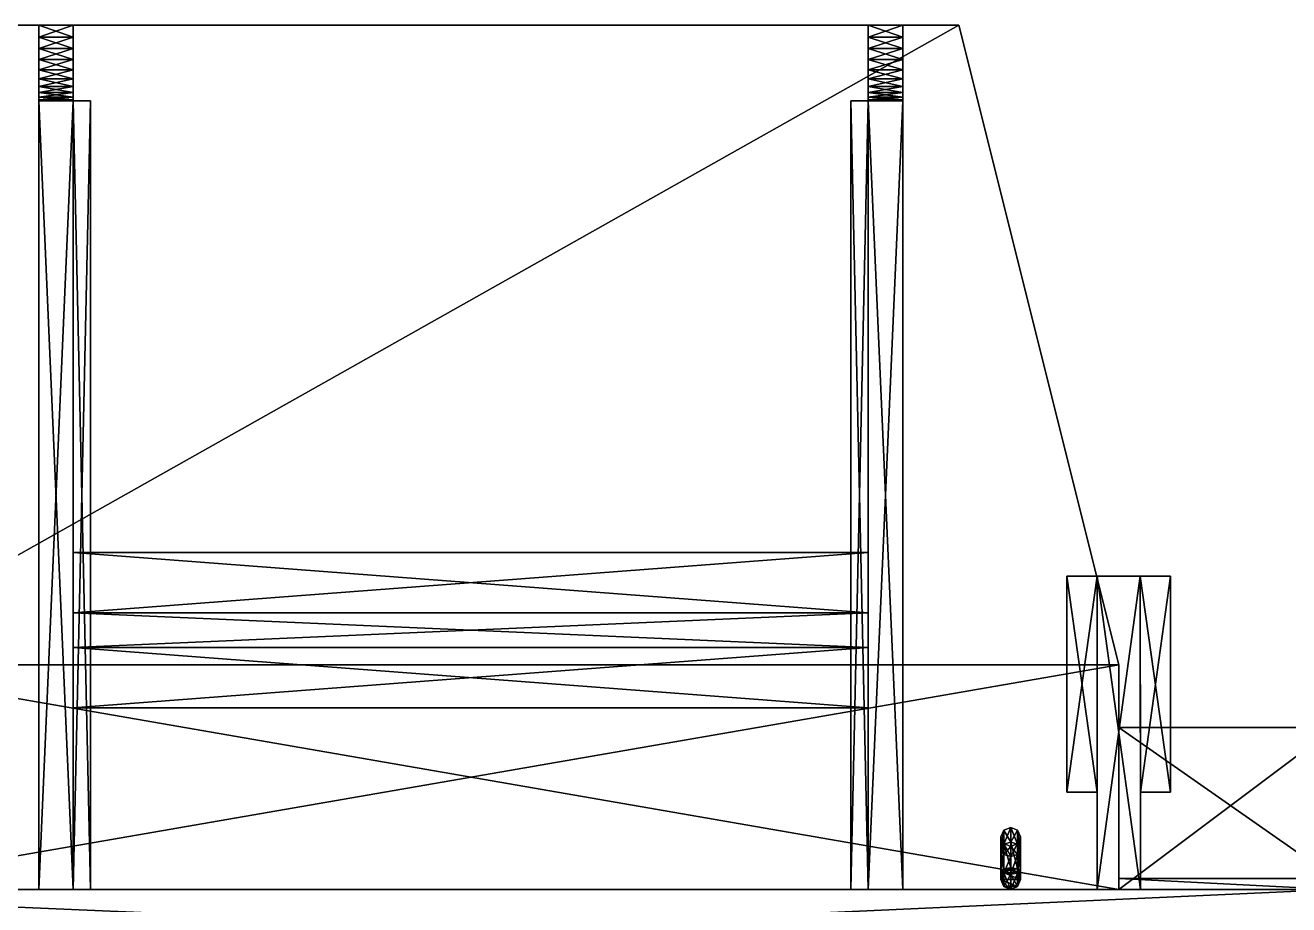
# Model space of a CAD drawing. Header units: millimetres. Extents: x 32280 to 33650, y 8700 to 10100.
# Drawn here: x 32594 to 33179, y 9693 to 10100 of the extents above; entities that cross this region are included whole.
import ezdxf

# ---------------------------------------------------------------- set-up
doc = ezdxf.new("R2010")
doc.units = ezdxf.units.MM
for name, color, linetype in [('1', 7, 'Continuous'), ('100', 7, 'Continuous'), ('14', 7, 'Continuous'), ('2', 7, 'Continuous'), ('21', 7, 'Continuous'), ('4', 7, 'Continuous'), ('42', 7, 'Continuous'), ('7', 7, 'Continuous'), ('9', 7, 'Continuous'), ('99', 7, 'Continuous')]:
    doc.layers.add(name, color=color, linetype=linetype)

msp = doc.modelspace()

# ---------------------------------------------------------------- meshes
at = {"layer": '1', "color": 251, "true_color": 0x666666}
mesh = msp.add_polyface(dxfattribs=at)
corners = [(32616, 9828, 20250), (32616, 9828, 20300), (32984, 9828.01, 20300), (32984, 9828.01, 20250), (32616, 9856, 20300), (32984, 9856.01, 20300), (32616, 9856, 20250), (32984, 9856.01, 20250)]
mesh.append_faces([[corners[k] for k in face] for face in [(0, 2, 3, 3), (1, 5, 2, 2), (4, 7, 5, 5), (6, 3, 7, 7), (1, 6, 4, 4), (3, 5, 7, 7)]], dxfattribs={"vtx0": -1, "color": 251})
mesh.append_faces([[corners[k] for k in face] for face in [(0, 1, 2, 2), (1, 4, 5, 5), (4, 6, 7, 7), (6, 0, 3, 3), (1, 0, 6, 6), (3, 2, 5, 5)]], dxfattribs={"vtx2": -1, "vtx3": -1, "color": 251})
mesh = msp.add_polyface(dxfattribs=at)
corners = [(32616, 9828, 20960), (32616, 9828, 21010), (32984, 9828.01, 21010), (32984, 9828.01, 20960), (32616, 9856, 21010), (32984, 9856.01, 21010), (32616, 9856, 20960), (32984, 9856.01, 20960)]
mesh.append_faces([[corners[k] for k in face] for face in [(0, 2, 3, 3), (1, 5, 2, 2), (4, 7, 5, 5), (6, 3, 7, 7), (1, 6, 4, 4), (3, 5, 7, 7)]], dxfattribs={"vtx0": -1, "color": 251})
mesh.append_faces([[corners[k] for k in face] for face in [(0, 1, 2, 2), (1, 4, 5, 5), (4, 6, 7, 7), (6, 0, 3, 3), (1, 0, 6, 6), (3, 2, 5, 5)]], dxfattribs={"vtx2": -1, "vtx3": -1, "color": 251})
mesh = msp.add_polyface(dxfattribs=at)
corners = [(32616, 9784, 20250), (32616, 9784, 20300), (32984, 9784.01, 20300), (32984, 9784.01, 20250), (32616, 9812, 20300), (32984, 9812.01, 20300), (32616, 9812, 20250), (32984, 9812.01, 20250)]
mesh.append_faces([[corners[k] for k in face] for face in [(0, 2, 3, 3), (1, 5, 2, 2), (4, 7, 5, 5), (6, 3, 7, 7), (1, 6, 4, 4), (3, 5, 7, 7)]], dxfattribs={"vtx0": -1, "color": 251})
mesh.append_faces([[corners[k] for k in face] for face in [(0, 1, 2, 2), (1, 4, 5, 5), (4, 6, 7, 7), (6, 0, 3, 3), (1, 0, 6, 6), (3, 2, 5, 5)]], dxfattribs={"vtx2": -1, "vtx3": -1, "color": 251})
mesh = msp.add_polyface(dxfattribs=at)
corners = [(32616, 9784, 20960), (32616, 9784, 21010), (32984, 9784.01, 21010), (32984, 9784.01, 20960), (32616, 9812, 21010), (32984, 9812.01, 21010), (32616, 9812, 20960), (32984, 9812.01, 20960)]
mesh.append_faces([[corners[k] for k in face] for face in [(0, 2, 3, 3), (1, 5, 2, 2), (4, 7, 5, 5), (6, 3, 7, 7), (1, 6, 4, 4), (3, 5, 7, 7)]], dxfattribs={"vtx0": -1, "color": 251})
mesh.append_faces([[corners[k] for k in face] for face in [(0, 1, 2, 2), (1, 4, 5, 5), (4, 6, 7, 7), (6, 0, 3, 3), (1, 0, 6, 6), (3, 2, 5, 5)]], dxfattribs={"vtx2": -1, "vtx3": -1, "color": 251})
at = {"layer": '100', "color": 28, "true_color": 0x661414}
mesh = msp.add_polyface(dxfattribs=at)
corners = [(32616, 9812, 20985), (32616, 9812, 20275), (32616, 9828, 20275), (32616, 9828, 20985), (32984, 9812, 20275), (32984, 9828, 20275), (32984, 9812, 20985), (32984, 9828, 20985)]
mesh.append_faces([[corners[k] for k in face] for face in [(0, 2, 3, 3), (1, 5, 2, 2), (4, 7, 5, 5), (6, 3, 7, 7), (1, 6, 4, 4), (3, 5, 7, 7)]], dxfattribs={"vtx0": -1, "color": 28})
mesh.append_faces([[corners[k] for k in face] for face in [(0, 1, 2, 2), (1, 4, 5, 5), (4, 6, 7, 7), (6, 0, 3, 3), (1, 0, 6, 6), (3, 2, 5, 5)]], dxfattribs={"vtx2": -1, "vtx3": -1, "color": 28})
at = {"layer": '14', "color": 159, "true_color": 0x293d66}
mesh = msp.add_polyface(dxfattribs=at)
corners = [(33089.99, 9845, 17395), (33089.99, 9845, 18070), (33075.99, 9845, 18070), (33075.99, 9845, 17395), (33090, 9745, 18070), (33076, 9745, 18070), (33090, 9745, 17395), (33076, 9745, 17395)]
mesh.append_faces([[corners[k] for k in face] for face in [(0, 2, 3, 3), (1, 5, 2, 2), (4, 7, 5, 5), (6, 3, 7, 7), (1, 6, 4, 4), (3, 5, 7, 7)]], dxfattribs={"vtx0": -1, "color": 159})
mesh.append_faces([[corners[k] for k in face] for face in [(0, 1, 2, 2), (1, 4, 5, 5), (4, 6, 7, 7), (6, 0, 3, 3), (1, 0, 6, 6), (3, 2, 5, 5)]], dxfattribs={"vtx2": -1, "vtx3": -1, "color": 159})
mesh = msp.add_polyface(dxfattribs=at)
corners = [(33123.99, 9845, 17395), (33123.99, 9845, 18070), (33109.99, 9845, 18070), (33109.99, 9845, 17395), (33124, 9745, 18070), (33110, 9745, 18070), (33124, 9745, 17395), (33110, 9745, 17395)]
mesh.append_faces([[corners[k] for k in face] for face in [(0, 2, 3, 3), (1, 5, 2, 2), (4, 7, 5, 5), (6, 3, 7, 7), (1, 6, 4, 4), (3, 5, 7, 7)]], dxfattribs={"vtx0": -1, "color": 159})
mesh.append_faces([[corners[k] for k in face] for face in [(0, 1, 2, 2), (1, 4, 5, 5), (4, 6, 7, 7), (6, 0, 3, 3), (1, 0, 6, 6), (3, 2, 5, 5)]], dxfattribs={"vtx2": -1, "vtx3": -1, "color": 159})
at = {"layer": '2', "color": 28, "true_color": 0x661414}
mesh = msp.add_polyface(dxfattribs=at)
corners = [(33045.49, 9704.5, 21598.62), (33046.8, 9707.69, 21598.62), (33046.8, 9707.69, 21630), (33045.49, 9704.5, 21630), (33049.99, 9709, 21598.62), (33049.99, 9709, 21630), (33053.17, 9707.69, 21598.62), (33053.17, 9707.69, 21630), (33054.49, 9704.5, 21598.62), (33054.49, 9704.5, 21630), (33053.17, 9701.32, 21598.62), (33053.17, 9701.32, 21630), (33049.99, 9700, 21598.62), (33049.99, 9700, 21630), (33046.8, 9701.32, 21598.62), (33046.8, 9701.32, 21630), (33045.49, 9704.5, 21594.39), (33046.8, 9707.69, 21596.67), (33049.99, 9709, 21597.61), (33053.17, 9707.69, 21596.67), (33054.49, 9704.5, 21594.39), (33053.17, 9701.32, 21592.11), (33049.99, 9700, 21591.16), (33046.8, 9701.32, 21592.11), (33045.49, 9708.52, 21593.03), (33046.8, 9709.54, 21596.04), (33049.99, 9709.96, 21597.29), (33053.17, 9709.54, 21596.04), (33054.49, 9708.52, 21593.03), (33053.17, 9707.49, 21590.01), (33049.99, 9707.07, 21588.77), (33046.8, 9707.49, 21590.01), (33053.17, 9716.22, 21584.35), (33049.99, 9715.25, 21583.45), (33054.49, 9718.56, 21586.51), (33053.17, 9720.89, 21588.67), (33049.99, 9721.86, 21589.56), (33046.8, 9720.89, 21588.67), (33045.49, 9718.56, 21586.51), (33046.8, 9716.22, 21584.35), (33049.99, 9719.91, 21574.88), (33046.8, 9721.19, 21575.2), (33045.49, 9724.27, 21575.99), (33046.8, 9727.36, 21576.77), (33049.99, 9728.63, 21577.09), (33053.17, 9727.36, 21576.77), (33054.49, 9724.27, 21575.99), (33053.17, 9721.19, 21575.2), (33049.99, 9719.91, 21565.12), (33046.8, 9721.19, 21564.8), (33045.49, 9724.27, 21564.01), (33046.8, 9727.35, 21563.23), (33049.99, 9728.63, 21562.9), (33053.17, 9727.35, 21563.23), (33054.49, 9724.27, 21564.01), (33053.17, 9721.19, 21564.8), (33049.99, 9715.25, 21556.55), (33046.8, 9716.22, 21555.65), (33045.49, 9718.56, 21553.49), (33046.8, 9720.89, 21551.33), (33049.99, 9721.86, 21550.44), (33053.17, 9720.89, 21551.33), (33054.49, 9718.56, 21553.49), (33053.17, 9716.22, 21555.65), (33049.99, 9707.07, 21551.23), (33046.8, 9707.49, 21549.99), (33045.49, 9708.51, 21546.97), (33046.8, 9709.53, 21543.96), (33049.99, 9709.96, 21542.71), (33053.17, 9709.53, 21543.96), (33054.49, 9708.51, 21546.97), (33053.17, 9707.49, 21549.99), (33045.49, 9704.5, 21545.61), (33046.8, 9707.68, 21543.33), (33049.99, 9709, 21542.39), (33053.17, 9707.68, 21543.33), (33054.49, 9704.5, 21545.61), (33053.17, 9701.32, 21547.89), (33049.99, 9700, 21548.84), (33046.8, 9701.32, 21547.89), (33045.49, 9704.5, 21541.37), (33046.8, 9707.68, 21541.37), (33049.99, 9709, 21541.37), (33053.17, 9707.68, 21541.37), (33054.49, 9704.5, 21541.37), (33053.17, 9701.32, 21541.37), (33049.99, 9700, 21541.37), (33046.8, 9701.32, 21541.37), (33045.49, 9704.5, 21510), (33046.8, 9707.68, 21510), (33049.99, 9709, 21510), (33053.17, 9707.68, 21510), (33054.49, 9704.5, 21510), (33053.17, 9701.32, 21510), (33049.99, 9700, 21510), (33046.8, 9701.32, 21510)]
mesh.append_faces([[corners[k] for k in face] for face in [(0, 2, 3, 3), (1, 5, 2, 2), (4, 7, 5, 5), (6, 9, 7, 7), (8, 11, 9, 9), (10, 13, 11, 11), (12, 15, 13, 13), (14, 3, 15, 15), (3, 13, 15, 15), (7, 2, 5, 5), (16, 1, 0, 0), (17, 4, 1, 1), (18, 6, 4, 4), (19, 8, 6, 6), (20, 10, 8, 8), (21, 12, 10, 10), (22, 14, 12, 12), (23, 0, 14, 14), (24, 17, 16, 16), (25, 18, 17, 17), (26, 19, 18, 18), (27, 20, 19, 19), (28, 21, 20, 20), (29, 22, 21, 21), (30, 23, 22, 22), (31, 16, 23, 23), (32, 30, 29, 29), (34, 29, 28, 28), (35, 28, 27, 27), (36, 27, 26, 26), (37, 26, 25, 25), (38, 25, 24, 24), (39, 24, 31, 31), (33, 31, 30, 30), (33, 41, 39, 39), (39, 42, 38, 38), (38, 43, 37, 37), (37, 44, 36, 36), (36, 45, 35, 35), (35, 46, 34, 34), (34, 47, 32, 32), (32, 40, 33, 33), (40, 49, 41, 41), (41, 50, 42, 42), (42, 51, 43, 43), (43, 52, 44, 44), (44, 53, 45, 45), (45, 54, 46, 46), (46, 55, 47, 47), (47, 48, 40, 40), (48, 57, 49, 49), (49, 58, 50, 50), (50, 59, 51, 51), (51, 60, 52, 52), (52, 61, 53, 53), (53, 62, 54, 54), (54, 63, 55, 55), (55, 56, 48, 48), (56, 65, 57, 57), (57, 66, 58, 58), (58, 67, 59, 59), (59, 68, 60, 60), (60, 69, 61, 61), (61, 70, 62, 62), (62, 71, 63, 63), (63, 64, 56, 56), (72, 67, 66, 66), (73, 68, 67, 67), (74, 69, 68, 68), (75, 70, 69, 69), (76, 71, 70, 70), (77, 64, 71, 71), (78, 65, 64, 64), (79, 66, 65, 65), (80, 73, 72, 72), (81, 74, 73, 73), (82, 75, 74, 74), (83, 76, 75, 75), (84, 77, 76, 76), (85, 78, 77, 77), (86, 79, 78, 78), (87, 72, 79, 79), (88, 81, 80, 80), (89, 82, 81, 81), (90, 83, 82, 82), (91, 84, 83, 83), (92, 85, 84, 84), (93, 86, 85, 85), (94, 87, 86, 86), (95, 80, 87, 87), (89, 91, 90, 90), (93, 95, 94, 94)]], dxfattribs={"vtx0": -1, "color": 28})
mesh.append_faces([[corners[k] for k in face] for face in [(13, 3, 11, 11), (11, 3, 9, 9), (9, 2, 7, 7), (91, 89, 92, 92), (92, 88, 93, 93)]], dxfattribs={"vtx0": -1, "vtx1": -1, "color": 28})
mesh.append_faces([[corners[k] for k in face] for face in [(9, 3, 2, 2), (92, 89, 88, 88), (93, 88, 95, 95)]], dxfattribs={"vtx0": -1, "vtx2": -1, "vtx3": -1, "color": 28})
mesh.append_faces([[corners[k] for k in face] for face in [(0, 1, 2, 2), (1, 4, 5, 5), (4, 6, 7, 7), (6, 8, 9, 9), (8, 10, 11, 11), (10, 12, 13, 13), (12, 14, 15, 15), (14, 0, 3, 3), (16, 17, 1, 1), (17, 18, 4, 4), (18, 19, 6, 6), (19, 20, 8, 8), (20, 21, 10, 10), (21, 22, 12, 12), (22, 23, 14, 14), (23, 16, 0, 0), (24, 25, 17, 17), (25, 26, 18, 18), (26, 27, 19, 19), (27, 28, 20, 20), (28, 29, 21, 21), (29, 30, 22, 22), (30, 31, 23, 23), (31, 24, 16, 16), (32, 33, 30, 30), (34, 32, 29, 29), (35, 34, 28, 28), (36, 35, 27, 27), (37, 36, 26, 26), (38, 37, 25, 25), (39, 38, 24, 24), (33, 39, 31, 31), (33, 40, 41, 41), (39, 41, 42, 42), (38, 42, 43, 43), (37, 43, 44, 44), (36, 44, 45, 45), (35, 45, 46, 46), (34, 46, 47, 47), (32, 47, 40, 40), (40, 48, 49, 49), (41, 49, 50, 50), (42, 50, 51, 51), (43, 51, 52, 52), (44, 52, 53, 53), (45, 53, 54, 54), (46, 54, 55, 55), (47, 55, 48, 48), (48, 56, 57, 57), (49, 57, 58, 58), (50, 58, 59, 59), (51, 59, 60, 60), (52, 60, 61, 61), (53, 61, 62, 62), (54, 62, 63, 63), (55, 63, 56, 56), (56, 64, 65, 65), (57, 65, 66, 66), (58, 66, 67, 67), (59, 67, 68, 68), (60, 68, 69, 69), (61, 69, 70, 70), (62, 70, 71, 71), (63, 71, 64, 64), (72, 73, 67, 67), (73, 74, 68, 68), (74, 75, 69, 69), (75, 76, 70, 70), (76, 77, 71, 71), (77, 78, 64, 64), (78, 79, 65, 65), (79, 72, 66, 66), (80, 81, 73, 73), (81, 82, 74, 74), (82, 83, 75, 75), (83, 84, 76, 76), (84, 85, 77, 77), (85, 86, 78, 78), (86, 87, 79, 79), (87, 80, 72, 72), (88, 89, 81, 81), (89, 90, 82, 82), (90, 91, 83, 83), (91, 92, 84, 84), (92, 93, 85, 85), (93, 94, 86, 86), (94, 95, 87, 87), (95, 88, 80, 80)]], dxfattribs={"vtx2": -1, "vtx3": -1, "color": 28})
mesh = msp.add_polyface(dxfattribs=at)
corners = [(33045.49, 9704.5, 22198.62), (33046.8, 9707.69, 22198.62), (33046.8, 9707.69, 22230), (33045.49, 9704.5, 22230), (33049.99, 9709, 22198.62), (33049.99, 9709, 22230), (33053.17, 9707.69, 22198.62), (33053.17, 9707.69, 22230), (33054.49, 9704.5, 22198.62), (33054.49, 9704.5, 22230), (33053.17, 9701.32, 22198.62), (33053.17, 9701.32, 22230), (33049.99, 9700, 22198.62), (33049.99, 9700, 22230), (33046.8, 9701.32, 22198.62), (33046.8, 9701.32, 22230), (33045.49, 9704.5, 22194.39), (33046.8, 9707.69, 22196.67), (33049.99, 9709, 22197.61), (33053.17, 9707.69, 22196.67), (33054.49, 9704.5, 22194.39), (33053.17, 9701.32, 22192.11), (33049.99, 9700, 22191.16), (33046.8, 9701.32, 22192.11), (33045.49, 9708.52, 22193.03), (33046.8, 9709.54, 22196.04), (33049.99, 9709.96, 22197.29), (33053.17, 9709.54, 22196.04), (33054.49, 9708.52, 22193.03), (33053.17, 9707.49, 22190.01), (33049.99, 9707.07, 22188.77), (33046.8, 9707.49, 22190.01), (33053.17, 9716.22, 22184.35), (33049.99, 9715.25, 22183.45), (33054.49, 9718.56, 22186.51), (33053.17, 9720.89, 22188.67), (33049.99, 9721.86, 22189.56), (33046.8, 9720.89, 22188.67), (33045.49, 9718.56, 22186.51), (33046.8, 9716.22, 22184.35), (33049.99, 9719.91, 22174.88), (33046.8, 9721.19, 22175.2), (33045.49, 9724.27, 22175.99), (33046.8, 9727.36, 22176.77), (33049.99, 9728.63, 22177.09), (33053.17, 9727.36, 22176.77), (33054.49, 9724.27, 22175.99), (33053.17, 9721.19, 22175.2), (33049.99, 9719.91, 22165.12), (33046.8, 9721.19, 22164.8), (33045.49, 9724.27, 22164.01), (33046.8, 9727.35, 22163.23), (33049.99, 9728.63, 22162.9), (33053.17, 9727.35, 22163.23), (33054.49, 9724.27, 22164.01), (33053.17, 9721.19, 22164.8), (33049.99, 9715.25, 22156.55), (33046.8, 9716.22, 22155.65), (33045.49, 9718.56, 22153.49), (33046.8, 9720.89, 22151.33), (33049.99, 9721.86, 22150.44), (33053.17, 9720.89, 22151.33), (33054.49, 9718.56, 22153.49), (33053.17, 9716.22, 22155.65), (33049.99, 9707.07, 22151.23), (33046.8, 9707.49, 22149.99), (33045.49, 9708.51, 22146.97), (33046.8, 9709.53, 22143.96), (33049.99, 9709.96, 22142.71), (33053.17, 9709.53, 22143.96), (33054.49, 9708.51, 22146.97), (33053.17, 9707.49, 22149.99), (33045.49, 9704.5, 22145.61), (33046.8, 9707.68, 22143.33), (33049.99, 9709, 22142.39), (33053.17, 9707.68, 22143.33), (33054.49, 9704.5, 22145.61), (33053.17, 9701.32, 22147.89), (33049.99, 9700, 22148.84), (33046.8, 9701.32, 22147.89), (33045.49, 9704.5, 22141.37), (33046.8, 9707.68, 22141.37), (33049.99, 9709, 22141.37), (33053.17, 9707.68, 22141.37), (33054.49, 9704.5, 22141.37), (33053.17, 9701.32, 22141.37), (33049.99, 9700, 22141.37), (33046.8, 9701.32, 22141.37), (33045.49, 9704.5, 22110), (33046.8, 9707.68, 22110), (33049.99, 9709, 22110), (33053.17, 9707.68, 22110), (33054.49, 9704.5, 22110), (33053.17, 9701.32, 22110), (33049.99, 9700, 22110), (33046.8, 9701.32, 22110)]
mesh.append_faces([[corners[k] for k in face] for face in [(0, 2, 3, 3), (1, 5, 2, 2), (4, 7, 5, 5), (6, 9, 7, 7), (8, 11, 9, 9), (10, 13, 11, 11), (12, 15, 13, 13), (14, 3, 15, 15), (3, 13, 15, 15), (7, 2, 5, 5), (16, 1, 0, 0), (17, 4, 1, 1), (18, 6, 4, 4), (19, 8, 6, 6), (20, 10, 8, 8), (21, 12, 10, 10), (22, 14, 12, 12), (23, 0, 14, 14), (24, 17, 16, 16), (25, 18, 17, 17), (26, 19, 18, 18), (27, 20, 19, 19), (28, 21, 20, 20), (29, 22, 21, 21), (30, 23, 22, 22), (31, 16, 23, 23), (32, 30, 29, 29), (34, 29, 28, 28), (35, 28, 27, 27), (36, 27, 26, 26), (37, 26, 25, 25), (38, 25, 24, 24), (39, 24, 31, 31), (33, 31, 30, 30), (33, 41, 39, 39), (39, 42, 38, 38), (38, 43, 37, 37), (37, 44, 36, 36), (36, 45, 35, 35), (35, 46, 34, 34), (34, 47, 32, 32), (32, 40, 33, 33), (40, 49, 41, 41), (41, 50, 42, 42), (42, 51, 43, 43), (43, 52, 44, 44), (44, 53, 45, 45), (45, 54, 46, 46), (46, 55, 47, 47), (47, 48, 40, 40), (48, 57, 49, 49), (49, 58, 50, 50), (50, 59, 51, 51), (51, 60, 52, 52), (52, 61, 53, 53), (53, 62, 54, 54), (54, 63, 55, 55), (55, 56, 48, 48), (56, 65, 57, 57), (57, 66, 58, 58), (58, 67, 59, 59), (59, 68, 60, 60), (60, 69, 61, 61), (61, 70, 62, 62), (62, 71, 63, 63), (63, 64, 56, 56), (72, 67, 66, 66), (73, 68, 67, 67), (74, 69, 68, 68), (75, 70, 69, 69), (76, 71, 70, 70), (77, 64, 71, 71), (78, 65, 64, 64), (79, 66, 65, 65), (80, 73, 72, 72), (81, 74, 73, 73), (82, 75, 74, 74), (83, 76, 75, 75), (84, 77, 76, 76), (85, 78, 77, 77), (86, 79, 78, 78), (87, 72, 79, 79), (88, 81, 80, 80), (89, 82, 81, 81), (90, 83, 82, 82), (91, 84, 83, 83), (92, 85, 84, 84), (93, 86, 85, 85), (94, 87, 86, 86), (95, 80, 87, 87), (89, 91, 90, 90), (93, 95, 94, 94)]], dxfattribs={"vtx0": -1, "color": 28})
mesh.append_faces([[corners[k] for k in face] for face in [(13, 3, 11, 11), (11, 3, 9, 9), (9, 2, 7, 7), (91, 89, 92, 92), (92, 88, 93, 93)]], dxfattribs={"vtx0": -1, "vtx1": -1, "color": 28})
mesh.append_faces([[corners[k] for k in face] for face in [(9, 3, 2, 2), (92, 89, 88, 88), (93, 88, 95, 95)]], dxfattribs={"vtx0": -1, "vtx2": -1, "vtx3": -1, "color": 28})
mesh.append_faces([[corners[k] for k in face] for face in [(0, 1, 2, 2), (1, 4, 5, 5), (4, 6, 7, 7), (6, 8, 9, 9), (8, 10, 11, 11), (10, 12, 13, 13), (12, 14, 15, 15), (14, 0, 3, 3), (16, 17, 1, 1), (17, 18, 4, 4), (18, 19, 6, 6), (19, 20, 8, 8), (20, 21, 10, 10), (21, 22, 12, 12), (22, 23, 14, 14), (23, 16, 0, 0), (24, 25, 17, 17), (25, 26, 18, 18), (26, 27, 19, 19), (27, 28, 20, 20), (28, 29, 21, 21), (29, 30, 22, 22), (30, 31, 23, 23), (31, 24, 16, 16), (32, 33, 30, 30), (34, 32, 29, 29), (35, 34, 28, 28), (36, 35, 27, 27), (37, 36, 26, 26), (38, 37, 25, 25), (39, 38, 24, 24), (33, 39, 31, 31), (33, 40, 41, 41), (39, 41, 42, 42), (38, 42, 43, 43), (37, 43, 44, 44), (36, 44, 45, 45), (35, 45, 46, 46), (34, 46, 47, 47), (32, 47, 40, 40), (40, 48, 49, 49), (41, 49, 50, 50), (42, 50, 51, 51), (43, 51, 52, 52), (44, 52, 53, 53), (45, 53, 54, 54), (46, 54, 55, 55), (47, 55, 48, 48), (48, 56, 57, 57), (49, 57, 58, 58), (50, 58, 59, 59), (51, 59, 60, 60), (52, 60, 61, 61), (53, 61, 62, 62), (54, 62, 63, 63), (55, 63, 56, 56), (56, 64, 65, 65), (57, 65, 66, 66), (58, 66, 67, 67), (59, 67, 68, 68), (60, 68, 69, 69), (61, 69, 70, 70), (62, 70, 71, 71), (63, 71, 64, 64), (72, 73, 67, 67), (73, 74, 68, 68), (74, 75, 69, 69), (75, 76, 70, 70), (76, 77, 71, 71), (77, 78, 64, 64), (78, 79, 65, 65), (79, 72, 66, 66), (80, 81, 73, 73), (81, 82, 74, 74), (82, 83, 75, 75), (83, 84, 76, 76), (84, 85, 77, 77), (85, 86, 78, 78), (86, 87, 79, 79), (87, 80, 72, 72), (88, 89, 81, 81), (89, 90, 82, 82), (90, 91, 83, 83), (91, 92, 84, 84), (92, 93, 85, 85), (93, 94, 86, 86), (94, 95, 87, 87), (95, 88, 80, 80)]], dxfattribs={"vtx2": -1, "vtx3": -1, "color": 28})
at = {"layer": '21', "color": 206, "true_color": 0x661466}
mesh = msp.add_polyface(dxfattribs=at)
corners = [(33109.99, 9845, 21895), (33109.99, 9845, 22165), (33089.99, 9845, 22165), (33089.99, 9845, 21895), (33110, 9700, 22165), (33090, 9700, 22165), (33110, 9700, 21895), (33090, 9700, 21895)]
mesh.append_faces([[corners[k] for k in face] for face in [(0, 2, 3, 3), (1, 5, 2, 2), (4, 7, 5, 5), (6, 3, 7, 7), (1, 6, 4, 4), (3, 5, 7, 7)]], dxfattribs={"vtx0": -1, "color": 206})
mesh.append_faces([[corners[k] for k in face] for face in [(0, 1, 2, 2), (1, 4, 5, 5), (4, 6, 7, 7), (6, 0, 3, 3), (1, 0, 6, 6), (3, 2, 5, 5)]], dxfattribs={"vtx2": -1, "vtx3": -1, "color": 206})
mesh = msp.add_polyface(dxfattribs=at)
corners = [(33109.99, 9845, 17800), (33109.99, 9845, 18070), (33089.99, 9845, 18070), (33089.99, 9845, 17800), (33110, 9700, 18070), (33090, 9700, 18070), (33110, 9700, 17800), (33090, 9700, 17800)]
mesh.append_faces([[corners[k] for k in face] for face in [(0, 2, 3, 3), (1, 5, 2, 2), (4, 7, 5, 5), (6, 3, 7, 7), (1, 6, 4, 4), (3, 5, 7, 7)]], dxfattribs={"vtx0": -1, "color": 206})
mesh.append_faces([[corners[k] for k in face] for face in [(0, 1, 2, 2), (1, 4, 5, 5), (4, 6, 7, 7), (6, 0, 3, 3), (1, 0, 6, 6), (3, 2, 5, 5)]], dxfattribs={"vtx2": -1, "vtx3": -1, "color": 206})
at = {"layer": '4', "color": 55, "true_color": 0xa6a666}
mesh = msp.add_polyface(dxfattribs=at)
corners = [(33100, 9700, 21030), (33100, 9775, 21030), (33200, 9775, 21030), (33200, 9700, 21030), (33100, 9775, 21025), (33200, 9775, 21025), (33100, 9705, 21025), (33200, 9705, 21025), (33100, 9705, 20955), (33200, 9705, 20955), (33100, 9700, 20955), (33200, 9700, 20955)]
mesh.append_faces([[corners[k] for k in face] for face in [(0, 2, 3, 3), (1, 5, 2, 2), (4, 7, 5, 5), (6, 9, 7, 7), (8, 11, 9, 9), (10, 3, 11, 11), (0, 4, 1, 1), (8, 0, 10, 10), (7, 2, 5, 5)]], dxfattribs={"vtx0": -1, "color": 55})
mesh.append_faces([[corners[k] for k in face] for face in [(4, 0, 6, 6), (6, 0, 8, 8), (3, 7, 11, 11)]], dxfattribs={"vtx0": -1, "vtx1": -1, "color": 55})
mesh.append_faces([[corners[k] for k in face] for face in [(7, 3, 2, 2)]], dxfattribs={"vtx0": -1, "vtx2": -1, "vtx3": -1, "color": 55})
mesh.append_faces([[corners[k] for k in face] for face in [(9, 11, 7, 7)]], dxfattribs={"vtx1": -1, "color": 55})
mesh.append_faces([[corners[k] for k in face] for face in [(0, 1, 2, 2), (1, 4, 5, 5), (4, 6, 7, 7), (6, 8, 9, 9), (8, 10, 11, 11), (10, 0, 3, 3)]], dxfattribs={"vtx2": -1, "vtx3": -1, "color": 55})
at = {"layer": '42', "color": 159, "true_color": 0x293d66}
mesh = msp.add_polyface(dxfattribs=at)
corners = [(32623.99, 9700, 20250), (32623.99, 9700, 20280), (32623.99, 10065, 20280), (32623.99, 10065, 20250), (32615.99, 9700, 20280), (32615.99, 10065, 20280), (32615.99, 9700, 20250), (32615.99, 10065, 20250)]
mesh.append_faces([[corners[k] for k in face] for face in [(0, 2, 3, 3), (1, 5, 2, 2), (4, 7, 5, 5), (6, 3, 7, 7), (1, 6, 4, 4), (3, 5, 7, 7)]], dxfattribs={"vtx0": -1, "color": 159})
mesh.append_faces([[corners[k] for k in face] for face in [(0, 1, 2, 2), (1, 4, 5, 5), (4, 6, 7, 7), (6, 0, 3, 3), (1, 0, 6, 6), (3, 2, 5, 5)]], dxfattribs={"vtx2": -1, "vtx3": -1, "color": 159})
mesh = msp.add_polyface(dxfattribs=at)
corners = [(32623.99, 9700, 20980), (32623.99, 9700, 21010), (32623.99, 10065, 21010), (32623.99, 10065, 20980), (32615.99, 9700, 21010), (32615.99, 10065, 21010), (32615.99, 9700, 20980), (32615.99, 10065, 20980)]
mesh.append_faces([[corners[k] for k in face] for face in [(0, 2, 3, 3), (1, 5, 2, 2), (4, 7, 5, 5), (6, 3, 7, 7), (1, 6, 4, 4), (3, 5, 7, 7)]], dxfattribs={"vtx0": -1, "color": 159})
mesh.append_faces([[corners[k] for k in face] for face in [(0, 1, 2, 2), (1, 4, 5, 5), (4, 6, 7, 7), (6, 0, 3, 3), (1, 0, 6, 6), (3, 2, 5, 5)]], dxfattribs={"vtx2": -1, "vtx3": -1, "color": 159})
mesh = msp.add_polyface(dxfattribs=at)
corners = [(32983.99, 9700, 20250), (32983.99, 9700, 20280), (32983.99, 10065, 20280), (32983.99, 10065, 20250), (32975.99, 9700, 20280), (32975.99, 10065, 20280), (32975.99, 9700, 20250), (32975.99, 10065, 20250)]
mesh.append_faces([[corners[k] for k in face] for face in [(0, 2, 3, 3), (1, 5, 2, 2), (4, 7, 5, 5), (6, 3, 7, 7), (1, 6, 4, 4), (3, 5, 7, 7)]], dxfattribs={"vtx0": -1, "color": 159})
mesh.append_faces([[corners[k] for k in face] for face in [(0, 1, 2, 2), (1, 4, 5, 5), (4, 6, 7, 7), (6, 0, 3, 3), (1, 0, 6, 6), (3, 2, 5, 5)]], dxfattribs={"vtx2": -1, "vtx3": -1, "color": 159})
mesh = msp.add_polyface(dxfattribs=at)
corners = [(32983.99, 9700, 20980), (32983.99, 9700, 21010), (32983.99, 10065, 21010), (32983.99, 10065, 20980), (32975.99, 9700, 21010), (32975.99, 10065, 21010), (32975.99, 9700, 20980), (32975.99, 10065, 20980)]
mesh.append_faces([[corners[k] for k in face] for face in [(0, 2, 3, 3), (1, 5, 2, 2), (4, 7, 5, 5), (6, 3, 7, 7), (1, 6, 4, 4), (3, 5, 7, 7)]], dxfattribs={"vtx0": -1, "color": 159})
mesh.append_faces([[corners[k] for k in face] for face in [(0, 1, 2, 2), (1, 4, 5, 5), (4, 6, 7, 7), (6, 0, 3, 3), (1, 0, 6, 6), (3, 2, 5, 5)]], dxfattribs={"vtx2": -1, "vtx3": -1, "color": 159})
at = {"layer": '7', "color": 206, "true_color": 0x661466}
mesh = msp.add_polyface(dxfattribs=at)
corners = [(33167, 9133, 17735), (33167, 9667, 17735), (32433, 9667, 17735), (32433, 9133, 17735), (33165, 9665, 17735), (33165, 9135, 17735), (32435, 9135, 17735), (32435, 9665, 17735), (32435, 9665, 22230), (33165, 9665, 22230), (32435, 9135, 22230), (33165, 9135, 22230), (32400, 9700, 22230), (33200, 9700, 22230), (33200, 9100, 22230), (32400, 9100, 22230), (33200, 9100, 17768), (32400, 9100, 17768), (33200, 9700, 17768), (32400, 9700, 17768)]
mesh.append_faces([[corners[k] for k in face] for face in [(8, 4, 7, 7), (10, 7, 6, 6), (11, 6, 5, 5), (9, 5, 4, 4), (16, 15, 14, 14), (18, 14, 13, 13), (19, 13, 12, 12), (17, 12, 15, 15), (2, 17, 3, 3), (19, 1, 18, 18), (18, 0, 16, 16), (16, 3, 17, 17)]], dxfattribs={"vtx0": -1, "color": 206})
mesh.append_faces([[corners[k] for k in face] for face in [(0, 5, 3, 3), (5, 1, 4, 4), (4, 1, 7, 7), (3, 6, 2, 2), (6, 3, 5, 5), (2, 7, 1, 1), (12, 8, 15, 15), (8, 13, 9, 9), (9, 13, 11, 11), (15, 10, 14, 14), (10, 15, 8, 8), (14, 11, 13, 13)]], dxfattribs={"vtx0": -1, "vtx1": -1, "color": 206})
mesh.append_faces([[corners[k] for k in face] for face in [(5, 0, 1, 1), (2, 6, 7, 7), (8, 12, 13, 13), (14, 10, 11, 11)]], dxfattribs={"vtx0": -1, "vtx2": -1, "vtx3": -1, "color": 206})
mesh.append_faces([[corners[k] for k in face] for face in [(8, 9, 4, 4), (10, 8, 7, 7), (11, 10, 6, 6), (9, 11, 5, 5), (16, 17, 15, 15), (18, 16, 14, 14), (19, 18, 13, 13), (17, 19, 12, 12), (2, 19, 17, 17), (19, 2, 1, 1), (18, 1, 0, 0), (16, 0, 3, 3)]], dxfattribs={"vtx2": -1, "vtx3": -1, "color": 206})
at = {"layer": '9', "color": 222, "true_color": 0xcf29a6}
mesh = msp.add_polyface(dxfattribs=at)
corners = [(32600, 10100, 20975), (32600, 10100, 20285), (32616, 10100, 20285), (32616, 10100, 20975), (32600, 10094.52, 20284.57), (32616, 10094.52, 20284.57), (32600, 10089.18, 20283.29), (32616, 10089.18, 20283.29), (32600, 10084.11, 20281.19), (32616, 10084.11, 20281.19), (32600, 10079.43, 20278.32), (32616, 10079.43, 20278.32), (32600, 10075.25, 20274.75), (32616, 10075.25, 20274.75), (32600, 10071.68, 20270.57), (32616, 10071.68, 20270.57), (32600, 10068.81, 20265.89), (32616, 10068.81, 20265.89), (32600, 10066.71, 20260.82), (32616, 10066.71, 20260.82), (32600, 10065.43, 20255.48), (32616, 10065.43, 20255.48), (32600, 10065, 20250), (32616, 10065, 20250), (32600, 9700, 20250), (32616, 9700, 20250), (32600, 9700, 21010), (32616, 9700, 21010), (32600, 10065, 21010), (32616, 10065, 21010), (32600, 10065.43, 21004.52), (32616, 10065.43, 21004.52), (32600, 10066.71, 20999.18), (32616, 10066.71, 20999.18), (32600, 10068.81, 20994.11), (32616, 10068.81, 20994.11), (32600, 10071.68, 20989.43), (32616, 10071.68, 20989.43), (32600, 10075.25, 20985.25), (32616, 10075.25, 20985.25), (32600, 10079.43, 20981.68), (32616, 10079.43, 20981.68), (32600, 10084.11, 20978.81), (32616, 10084.11, 20978.81), (32600, 10089.18, 20976.71), (32616, 10089.18, 20976.71), (32600, 10094.52, 20975.43), (32616, 10094.52, 20975.43)]
mesh.append_faces([[corners[k] for k in face] for face in [(0, 2, 3, 3), (1, 5, 2, 2), (4, 7, 5, 5), (6, 9, 7, 7), (8, 11, 9, 9), (10, 13, 11, 11), (12, 15, 13, 13), (14, 17, 15, 15), (16, 19, 17, 17), (18, 21, 19, 19), (20, 23, 21, 21), (22, 25, 23, 23), (24, 27, 25, 25), (26, 29, 27, 27), (28, 31, 29, 29), (30, 33, 31, 31), (32, 35, 33, 33), (34, 37, 35, 35), (36, 39, 37, 37), (38, 41, 39, 39), (40, 43, 41, 41), (42, 45, 43, 43), (44, 47, 45, 45), (46, 3, 47, 47), (20, 24, 22, 22), (46, 1, 0, 0), (26, 30, 28, 28), (31, 27, 29, 29), (5, 3, 2, 2), (25, 21, 23, 23)]], dxfattribs={"vtx0": -1, "color": 222})
mesh.append_faces([[corners[k] for k in face] for face in [(24, 20, 26, 26), (27, 31, 25, 25)]], dxfattribs={"vtx0": -1, "vtx1": -1, "color": 222})
mesh.append_faces([[corners[k] for k in face] for face in [(26, 1, 46, 46), (25, 3, 5, 5)]], dxfattribs={"vtx0": -1, "vtx1": -1, "vtx2": -1, "vtx3": -1, "color": 222})
mesh.append_faces([[corners[k] for k in face] for face in [(26, 20, 18, 18), (26, 18, 16, 16), (26, 16, 14, 14), (26, 14, 12, 12), (26, 12, 10, 10), (26, 10, 8, 8), (26, 8, 6, 6), (26, 6, 4, 4), (26, 4, 1, 1), (26, 46, 44, 44), (26, 44, 42, 42), (26, 42, 40, 40), (26, 40, 38, 38), (26, 38, 36, 36), (26, 36, 34, 34), (26, 34, 32, 32), (26, 32, 30, 30), (25, 31, 33, 33), (25, 33, 35, 35), (25, 35, 37, 37), (25, 37, 39, 39), (25, 39, 41, 41), (25, 41, 43, 43), (25, 43, 45, 45), (25, 45, 47, 47), (25, 47, 3, 3), (25, 5, 7, 7), (25, 7, 9, 9), (25, 9, 11, 11), (25, 11, 13, 13), (25, 13, 15, 15), (25, 15, 17, 17), (25, 17, 19, 19), (25, 19, 21, 21)]], dxfattribs={"vtx0": -1, "vtx2": -1, "vtx3": -1, "color": 222})
mesh.append_faces([[corners[k] for k in face] for face in [(0, 1, 2, 2), (1, 4, 5, 5), (4, 6, 7, 7), (6, 8, 9, 9), (8, 10, 11, 11), (10, 12, 13, 13), (12, 14, 15, 15), (14, 16, 17, 17), (16, 18, 19, 19), (18, 20, 21, 21), (20, 22, 23, 23), (22, 24, 25, 25), (24, 26, 27, 27), (26, 28, 29, 29), (28, 30, 31, 31), (30, 32, 33, 33), (32, 34, 35, 35), (34, 36, 37, 37), (36, 38, 39, 39), (38, 40, 41, 41), (40, 42, 43, 43), (42, 44, 45, 45), (44, 46, 47, 47), (46, 0, 3, 3)]], dxfattribs={"vtx2": -1, "vtx3": -1, "color": 222})
mesh = msp.add_polyface(dxfattribs=at)
corners = [(32984, 10100, 20975), (32984, 10100, 20285), (33000, 10100, 20285), (33000, 10100, 20975), (32984, 10094.52, 20284.57), (33000, 10094.52, 20284.57), (32984, 10089.18, 20283.29), (33000, 10089.18, 20283.29), (32984, 10084.11, 20281.19), (33000, 10084.11, 20281.19), (32984, 10079.43, 20278.32), (33000, 10079.43, 20278.32), (32984, 10075.25, 20274.75), (33000, 10075.25, 20274.75), (32984, 10071.68, 20270.57), (33000, 10071.68, 20270.57), (32984, 10068.81, 20265.89), (33000, 10068.81, 20265.89), (32984, 10066.71, 20260.82), (33000, 10066.71, 20260.82), (32984, 10065.43, 20255.48), (33000, 10065.43, 20255.48), (32984, 10065, 20250), (33000, 10065, 20250), (32984, 9700, 20250), (33000, 9700, 20250), (32984, 9700, 21010), (33000, 9700, 21010), (32984, 10065, 21010), (33000, 10065, 21010), (32984, 10065.43, 21004.52), (33000, 10065.43, 21004.52), (32984, 10066.71, 20999.18), (33000, 10066.71, 20999.18), (32984, 10068.81, 20994.11), (33000, 10068.81, 20994.11), (32984, 10071.68, 20989.43), (33000, 10071.68, 20989.43), (32984, 10075.25, 20985.25), (33000, 10075.25, 20985.25), (32984, 10079.43, 20981.68), (33000, 10079.43, 20981.68), (32984, 10084.11, 20978.81), (33000, 10084.11, 20978.81), (32984, 10089.18, 20976.71), (33000, 10089.18, 20976.71), (32984, 10094.52, 20975.43), (33000, 10094.52, 20975.43)]
mesh.append_faces([[corners[k] for k in face] for face in [(0, 2, 3, 3), (1, 5, 2, 2), (4, 7, 5, 5), (6, 9, 7, 7), (8, 11, 9, 9), (10, 13, 11, 11), (12, 15, 13, 13), (14, 17, 15, 15), (16, 19, 17, 17), (18, 21, 19, 19), (20, 23, 21, 21), (22, 25, 23, 23), (24, 27, 25, 25), (26, 29, 27, 27), (28, 31, 29, 29), (30, 33, 31, 31), (32, 35, 33, 33), (34, 37, 35, 35), (36, 39, 37, 37), (38, 41, 39, 39), (40, 43, 41, 41), (42, 45, 43, 43), (44, 47, 45, 45), (46, 3, 47, 47), (20, 24, 22, 22), (46, 1, 0, 0), (26, 30, 28, 28), (31, 27, 29, 29), (5, 3, 2, 2), (25, 21, 23, 23)]], dxfattribs={"vtx0": -1, "color": 222})
mesh.append_faces([[corners[k] for k in face] for face in [(24, 20, 26, 26), (27, 31, 25, 25)]], dxfattribs={"vtx0": -1, "vtx1": -1, "color": 222})
mesh.append_faces([[corners[k] for k in face] for face in [(26, 1, 46, 46), (25, 3, 5, 5)]], dxfattribs={"vtx0": -1, "vtx1": -1, "vtx2": -1, "vtx3": -1, "color": 222})
mesh.append_faces([[corners[k] for k in face] for face in [(26, 20, 18, 18), (26, 18, 16, 16), (26, 16, 14, 14), (26, 14, 12, 12), (26, 12, 10, 10), (26, 10, 8, 8), (26, 8, 6, 6), (26, 6, 4, 4), (26, 4, 1, 1), (26, 46, 44, 44), (26, 44, 42, 42), (26, 42, 40, 40), (26, 40, 38, 38), (26, 38, 36, 36), (26, 36, 34, 34), (26, 34, 32, 32), (26, 32, 30, 30), (25, 31, 33, 33), (25, 33, 35, 35), (25, 35, 37, 37), (25, 37, 39, 39), (25, 39, 41, 41), (25, 41, 43, 43), (25, 43, 45, 45), (25, 45, 47, 47), (25, 47, 3, 3), (25, 5, 7, 7), (25, 7, 9, 9), (25, 9, 11, 11), (25, 11, 13, 13), (25, 13, 15, 15), (25, 15, 17, 17), (25, 17, 19, 19), (25, 19, 21, 21)]], dxfattribs={"vtx0": -1, "vtx2": -1, "vtx3": -1, "color": 222})
mesh.append_faces([[corners[k] for k in face] for face in [(0, 1, 2, 2), (1, 4, 5, 5), (4, 6, 7, 7), (6, 8, 9, 9), (8, 10, 11, 11), (10, 12, 13, 13), (12, 14, 15, 15), (14, 16, 17, 17), (16, 18, 19, 19), (18, 20, 21, 21), (20, 22, 23, 23), (22, 24, 25, 25), (24, 26, 27, 27), (26, 28, 29, 29), (28, 30, 31, 31), (30, 32, 33, 33), (32, 34, 35, 35), (34, 36, 37, 37), (36, 38, 39, 39), (38, 40, 41, 41), (40, 42, 43, 43), (42, 44, 45, 45), (44, 46, 47, 47), (46, 0, 3, 3)]], dxfattribs={"vtx2": -1, "vtx3": -1, "color": 222})
at = {"layer": '99', "color": 251, "true_color": 0x666666}
mesh = msp.add_polyface(dxfattribs=at)
corners = [(33100, 9804, 21010), (33100, 9700, 21010), (33100, 9700, 21030), (33100, 9804, 21030), (32500, 9700, 21010), (32500, 9700, 21030), (32499.99, 9804, 21010), (32499.99, 9804, 21030), (32573.97, 10100, 21010), (32573.97, 10100, 21030), (33026, 10100, 21010), (33026, 10100, 21030)]
mesh.append_faces([[corners[k] for k in face] for face in [(0, 2, 3, 3), (1, 5, 2, 2), (4, 7, 5, 5), (6, 9, 7, 7), (8, 11, 9, 9), (10, 3, 11, 11), (1, 6, 4, 4), (6, 10, 8, 8), (11, 7, 9, 9), (5, 3, 2, 2)]], dxfattribs={"vtx0": -1, "color": 251})
mesh.append_faces([[corners[k] for k in face] for face in [(7, 3, 5, 5)]], dxfattribs={"vtx0": -1, "vtx1": -1, "color": 251})
mesh.append_faces([[corners[k] for k in face] for face in [(6, 1, 0, 0), (6, 0, 10, 10), (7, 11, 3, 3)]], dxfattribs={"vtx0": -1, "vtx2": -1, "vtx3": -1, "color": 251})
mesh.append_faces([[corners[k] for k in face] for face in [(0, 1, 2, 2), (1, 4, 5, 5), (4, 6, 7, 7), (6, 8, 9, 9), (8, 10, 11, 11), (10, 0, 3, 3)]], dxfattribs={"vtx2": -1, "vtx3": -1, "color": 251})
mesh = msp.add_polyface(dxfattribs=at)
corners = [(33100, 9804, 20230), (33100, 9700, 20230), (33100, 9700, 20250), (33100, 9804, 20250), (32500, 9700, 20230), (32500, 9700, 20250), (32499.99, 9804, 20230), (32499.99, 9804, 20250), (32573.97, 10100, 20230), (32573.97, 10100, 20250), (33026, 10100, 20230), (33026, 10100, 20250)]
mesh.append_faces([[corners[k] for k in face] for face in [(0, 2, 3, 3), (1, 5, 2, 2), (4, 7, 5, 5), (6, 9, 7, 7), (8, 11, 9, 9), (10, 3, 11, 11), (1, 6, 4, 4), (6, 10, 8, 8), (11, 7, 9, 9), (5, 3, 2, 2)]], dxfattribs={"vtx0": -1, "color": 251})
mesh.append_faces([[corners[k] for k in face] for face in [(7, 3, 5, 5)]], dxfattribs={"vtx0": -1, "vtx1": -1, "color": 251})
mesh.append_faces([[corners[k] for k in face] for face in [(6, 1, 0, 0), (6, 0, 10, 10), (7, 11, 3, 3)]], dxfattribs={"vtx0": -1, "vtx2": -1, "vtx3": -1, "color": 251})
mesh.append_faces([[corners[k] for k in face] for face in [(0, 1, 2, 2), (1, 4, 5, 5), (4, 6, 7, 7), (6, 8, 9, 9), (8, 10, 11, 11), (10, 0, 3, 3)]], dxfattribs={"vtx2": -1, "vtx3": -1, "color": 251})

doc.saveas('drawing.dxf')
